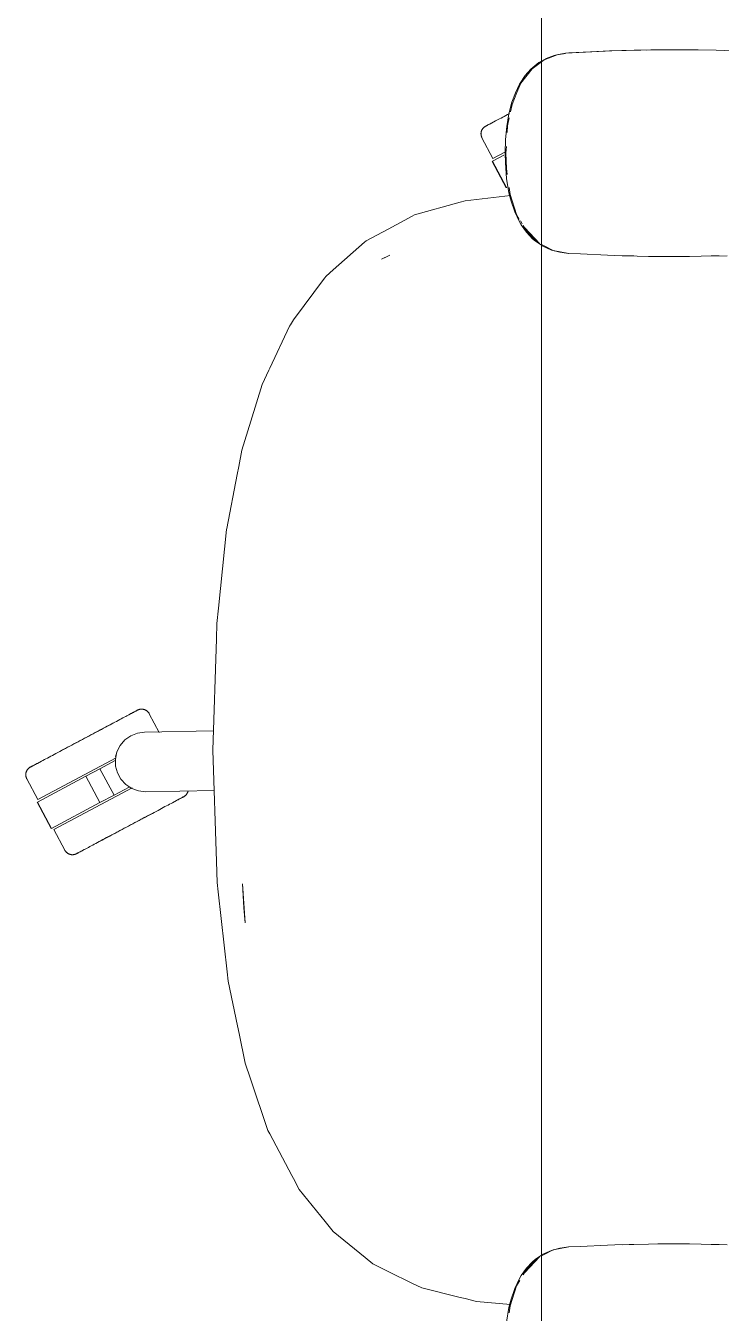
# Model space of a CAD drawing. Header units: millimetres. Extents: x 155927 to 326028, y -36033 to 97293.
# Drawn here: x 196059 to 196385, y 31866 to 32470 of the extents above; entities that cross this region are included whole.
import ezdxf

# ---------------------------------------------------------------- set-up
doc = ezdxf.new("R2010")
doc.units = ezdxf.units.MM
doc.header["$MEASUREMENT"] = 0
doc.layers.add('G-IMPT', color=8, linetype='CONTINUOUS', lineweight=9)
doc.layers.add('I-FURN', color=8, linetype='CONTINUOUS', lineweight=9)

msp = doc.modelspace()

# ---------------------------------------------------------------- linework, layer by layer
at = {"layer": 'G-IMPT'}
for p, q in [((196307.81, 32455.98), (196301.61, 32453.57)), ((196307.63, 32456), (196306.28, 32455.64)), ((196307.63, 32456), (196310.02, 32456.45)), ((196307.81, 32455.98), (196311.66, 32456.57)), ((196311.67, 32456.7), (196310.02, 32456.45)), ((196333.46, 32457.79), (196311.67, 32456.7)), ((196332.25, 32457.75), (196311.67, 32456.7)), ((196311.67, 32456.7), (196313.28, 32456.81)), ((196333.46, 32457.79), (196313.28, 32456.81)), ((196353.64, 32458.25), (196332.25, 32457.75)), ((196343.81, 32458.09), (196332.25, 32457.75)), ((196332.25, 32457.75), (196333.46, 32457.79)), ((196353.64, 32458.25), (196333.46, 32457.79)), ((196343.81, 32458.09), (196363.03, 32458.3)), ((196353.64, 32458.25), (196343.81, 32458.09)), ((196373.83, 32458.21), (196343.81, 32458.09)), ((196351.61, 32458.23), (196349.7, 32458.16)), ((196353.64, 32458.21), (196351.61, 32458.23)), ((196373.83, 32458.21), (196353.64, 32458.25)), ((196373.83, 32458.21), (196363.03, 32458.3)), ((196373.83, 32458.21), (196382.25, 32458.04)), ((196394, 32457.65), (196382.25, 32458.04)), ((196299.21, 32452.29), (196295.47, 32449.21)), ((196300.4, 32452.68), (196295.99, 32449.41)), ((196300.4, 32452.97), (196299.21, 32452.29)), ((196302.64, 32454.24), (196300.4, 32452.97)), ((196301.61, 32453.57), (196300.4, 32452.68)), ((196302.64, 32454.24), (196306.28, 32455.64)), ((196290.15, 32442.12), (196292.8, 32446.17)), ((196295.99, 32449.41), (196290.77, 32442.62)), ((196292.8, 32446.17), (196295.47, 32449.21)), ((196286.58, 32433.71), (196288.16, 32438.05)), ((196286.6, 32432.6), (196288.93, 32438.22)), ((196290.15, 32442.12), (196288.16, 32438.05)), ((196290.77, 32442.62), (196288.93, 32438.22)), ((196286.58, 32433.71), (196285.15, 32428.23)), ((196286.6, 32432.6), (196285.89, 32429.14)), ((196284.15, 32422.3), (196285.15, 32428.23)), ((196285.33, 32426.39), (196284.56, 32422.64)), ((196284.15, 32422.3), (196283.58, 32416.15)), ((196284.56, 32422.64), (196284.37, 32419.43)), ((196283.4, 32409.81), (196283.58, 32416.15)), ((196283.49, 32405.31), (196283.4, 32409.81)), ((196283.97, 32412.92), (196283.78, 32409.81)), ((196284.01, 32402.65), (196283.78, 32409.81)), ((196283.49, 32405.31), (196284.07, 32397.99)), ((196284.01, 32402.65), (196284.4, 32399.87)), ((196285.18, 32391.23), (196284.07, 32397.99)), ((196285.85, 32389.88), (196264.58, 32387.47)), ((196286.16, 32387.3), (196285.18, 32391.23)), ((196285.27, 32393.68), (196285.74, 32390.39)), ((196285.74, 32390.39), (196288.77, 32381)), ((196262.32, 32386.83), (196240.97, 32380.83)), ((196262.32, 32386.83), (196264.58, 32387.47)), ((196286.16, 32387.3), (196287.9, 32382.22)), ((196239.86, 32380.23), (196228.62, 32374.22)), ((196240.97, 32380.83), (196239.86, 32380.23)), ((196287.9, 32382.22), (196290.11, 32377.58)), ((196288.77, 32381), (196290.01, 32378.91)), ((196290.11, 32377.58), (196290.91, 32376.21)), ((196290.51, 32378.08), (196291.37, 32376.64)), ((196228.62, 32374.22), (196218.19, 32368.64)), ((196293.36, 32372.75), (196290.91, 32376.21)), ((196291.84, 32375.85), (196293.73, 32372.69)), ((196292.53, 32374.78), (196293.81, 32373.31)), ((196292.53, 32374.78), (196299.44, 32367.39)), ((196296.22, 32369.7), (196293.36, 32372.75)), ((196293.73, 32372.69), (196299.44, 32367.39)), ((196294.44, 32372.59), (196297.03, 32369.62)), ((196202.73, 32355.03), (196217.52, 32368.05)), ((196217.52, 32368.05), (196218.19, 32368.64)), ((196296.22, 32369.7), (196297.55, 32368.57)), ((196299.44, 32367.39), (196297.03, 32369.62)), ((196300.4, 32366.61), (196297.55, 32368.57)), ((196301.67, 32366.29), (196300.4, 32366.91)), ((196300.77, 32366.37), (196305.09, 32364.38)), ((196301.67, 32366.29), (196305.93, 32364.18)), ((196225.49, 32360.02), (196229.38, 32361.98)), ((196225.49, 32360.02), (196227.78, 32361.2)), ((196227.78, 32361.2), (196229.38, 32361.98)), ((196309.04, 32363.31), (196305.09, 32364.38)), ((196305.93, 32364.18), (196313.28, 32362.81)), ((196313.05, 32362.81), (196309.04, 32363.31)), ((196318.72, 32362.53), (196313.05, 32362.81)), ((196318.72, 32362.53), (196331.28, 32361.91)), ((196334.82, 32361.79), (196331.28, 32361.91)), ((196350.49, 32361.41), (196334.82, 32361.79)), ((196338.22, 32361.73), (196341.55, 32361.59)), ((196343.77, 32361.59), (196341.55, 32361.59)), ((196350.49, 32361.41), (196355, 32361.36)), ((196355, 32361.36), (196369.72, 32361.37)), ((196375.19, 32361.44), (196369.72, 32361.37)), ((196375.19, 32361.44), (196387.49, 32361.73)), ((196381.97, 32361.58), (196379.89, 32361.58)), ((196383.62, 32361.65), (196381.97, 32361.58)), ((196202.73, 32355.03), (196199.47, 32352.16)), ((196184.18, 32331.7), (196198.75, 32351.19)), ((196198.75, 32351.19), (196199.47, 32352.16)), ((196182.35, 32328.64), (196182.78, 32329.35)), ((196183.72, 32330.92), (196182.78, 32329.35)), ((196184.18, 32331.7), (196183.72, 32330.92)), ((196182.35, 32328.64), (196173.09, 32309)), ((196169.47, 32301.32), (196172.66, 32308.08)), ((196173.09, 32309), (196172.66, 32308.08)), ((196169.47, 32301.32), (196164.15, 32284.04)), ((196164.15, 32284.04), (196159.95, 32270.44)), ((196159.95, 32270.44), (196158.49, 32262.83)), ((196157.79, 32259.17), (196158.49, 32262.83)), ((196157.79, 32259.17), (196152.92, 32233.79)), ((196152.83, 32233.33), (196149.01, 32196.34)), ((196152.83, 32233.33), (196152.92, 32233.79)), ((196149.01, 32196.34), (196148.28, 32189.27)), ((196148.06, 32182.01), (196148.28, 32189.27)), ((196146.44, 32129.85), (196148.06, 32182.01)), ((196148.14, 32077.66), (196146.44, 32129.85)), ((196148.14, 32077.66), (196148.47, 32067.72)), ((196148.95, 32063.35), (196148.47, 32067.72)), ((196148.95, 32063.35), (196153.08, 32025.9)), ((196160.35, 32067.19), (196161.6, 32048.91)), ((196160.35, 32067.19), (196160.98, 32055.85)), ((196161.6, 32048.91), (196160.98, 32055.85)), ((196153.56, 32021.49), (196153.08, 32025.9)), ((196157.91, 32000.54), (196153.56, 32021.49)), ((196157.91, 32000.54), (196158.68, 31996.86)), ((196158.68, 31996.86), (196161.55, 31983.04)), ((196164.06, 31975.61), (196161.55, 31983.04)), ((196164.06, 31975.61), (196172.21, 31951.52)), ((196173.09, 31949.86), (196172.21, 31951.52)), ((196183.39, 31930.35), (196173.09, 31949.86)), ((196183.39, 31930.35), (196184.11, 31928.97)), ((196186.82, 31923.84), (196184.11, 31928.97)), ((196186.82, 31923.84), (196199.03, 31908.71)), ((196202.79, 31904.05), (196199.03, 31908.71)), ((196217.74, 31891.88), (196202.79, 31904.05)), ((196300.77, 31893.26), (196305.09, 31895.24)), ((196301.67, 31893.34), (196305.93, 31895.44)), ((196309.04, 31896.31), (196305.09, 31895.24)), ((196305.93, 31895.44), (196313.28, 31896.81)), ((196313.05, 31896.81), (196309.04, 31896.31)), ((196318.72, 31897.09), (196313.05, 31896.81)), ((196318.72, 31897.09), (196331.28, 31897.71)), ((196334.82, 31897.83), (196331.28, 31897.71)), ((196350.49, 31898.21), (196334.82, 31897.83)), ((196338.22, 31897.89), (196341.55, 31898.03)), ((196343.77, 31898.04), (196341.55, 31898.03)), ((196350.49, 31898.21), (196355, 31898.26)), ((196355, 31898.26), (196369.72, 31898.26)), ((196375.19, 31898.18), (196369.72, 31898.26)), ((196375.19, 31898.18), (196387.49, 31897.89)), ((196381.97, 31898.05), (196379.89, 31898.05)), ((196383.62, 31897.97), (196381.97, 31898.05)), ((196217.74, 31891.88), (196221.39, 31888.9)), ((196221.39, 31888.9), (196228.55, 31885.37)), ((196292.53, 31884.84), (196299.44, 31892.23)), ((196296.22, 31889.92), (196293.36, 31886.87)), ((196293.73, 31886.93), (196299.44, 31892.23)), ((196293.95, 31886.47), (196297.03, 31890)), ((196296.22, 31889.92), (196297.55, 31891.05)), ((196299.44, 31892.23), (196297.03, 31890)), ((196300.4, 31893.01), (196297.55, 31891.05)), ((196301.67, 31893.34), (196300.4, 31892.71)), ((196240.02, 31879.73), (196228.55, 31885.37)), ((196290.11, 31882.05), (196290.91, 31883.42)), ((196293.36, 31886.87), (196290.91, 31883.42)), ((196291.84, 31883.78), (196293.73, 31886.93)), ((196292.53, 31884.84), (196293.81, 31886.31)), ((196240.02, 31879.73), (196244.39, 31877.58)), ((196244.39, 31877.58), (196262.33, 31873.18)), ((196285.74, 31869.23), (196288.77, 31878.63)), ((196286.16, 31872.32), (196287.9, 31877.41)), ((196287.9, 31877.41), (196290.11, 31882.05)), ((196288.77, 31878.63), (196290.23, 31881.08)), ((196262.33, 31873.18), (196264.7, 31872.6)), ((196269.99, 31871.3), (196264.7, 31872.6)), ((196285.87, 31869.86), (196269.99, 31871.3)), ((196286.16, 31872.32), (196285.18, 31868.39)), ((196285.18, 31868.39), (196284.07, 31861.63)), ((196285.27, 31865.94), (196285.74, 31869.23))]:
    msp.add_line(p, q, dxfattribs=at)
at = {"layer": 'I-FURN'}
for p, q in [((196300.4, 31407.61), (196300.4, 32807.61)), ((196300.4, 32807.61), (196300.4, 31407.61)), ((196280.14, 32425.57), (196279.5, 32425.23)), ((196280.8, 32425.92), (196280.14, 32425.57)), ((196281.5, 32426.29), (196280.8, 32425.92)), ((196282.22, 32426.68), (196281.5, 32426.29)), ((196282.97, 32427.07), (196282.22, 32426.68)), ((196283.74, 32427.49), (196282.97, 32427.07)), ((196284.54, 32427.91), (196283.74, 32427.49)), ((196285.37, 32428.35), (196284.54, 32427.91)), ((196272.11, 32419.46), (196272.14, 32419.62)), ((196272.14, 32419.62), (196272.17, 32419.78)), ((196272.17, 32419.78), (196272.21, 32419.93)), ((196272.21, 32419.93), (196272.26, 32420.09)), ((196272.26, 32420.09), (196272.31, 32420.24)), ((196272.31, 32420.24), (196272.37, 32420.39)), ((196272.37, 32420.39), (196272.43, 32420.54)), ((196272.43, 32420.54), (196272.5, 32420.68)), ((196272.5, 32420.68), (196272.58, 32420.83)), ((196272.58, 32420.83), (196272.66, 32420.96)), ((196272.66, 32420.96), (196272.75, 32421.1)), ((196272.75, 32421.1), (196272.84, 32421.23)), ((196272.84, 32421.23), (196272.94, 32421.36)), ((196272.94, 32421.36), (196273.04, 32421.48)), ((196273.04, 32421.48), (196273.15, 32421.6)), ((196273.15, 32421.6), (196273.26, 32421.72)), ((196273.26, 32421.72), (196273.38, 32421.83)), ((196273.38, 32421.83), (196273.5, 32421.94)), ((196273.5, 32421.94), (196273.62, 32422.04)), ((196273.62, 32422.04), (196273.75, 32422.14)), ((196273.75, 32422.14), (196273.89, 32422.23)), ((196273.89, 32422.23), (196274.02, 32422.31)), ((196274.02, 32422.31), (196274.16, 32422.39)), ((196274.16, 32422.39), (196274.2, 32422.41)), ((196274.2, 32422.41), (196274.22, 32422.42)), ((196274.21, 32422.42), (196274.2, 32422.41)), ((196274.25, 32422.44), (196274.21, 32422.42)), ((196274.22, 32422.42), (196274.28, 32422.46)), ((196274.33, 32422.48), (196274.25, 32422.44)), ((196274.28, 32422.46), (196274.38, 32422.51)), ((196274.45, 32422.55), (196274.33, 32422.48)), ((196274.38, 32422.51), (196274.52, 32422.58)), ((196274.61, 32422.63), (196274.45, 32422.55)), ((196274.52, 32422.58), (196274.7, 32422.68)), ((196274.82, 32422.74), (196274.61, 32422.63)), ((196274.7, 32422.68), (196274.92, 32422.8)), ((196275.06, 32422.87), (196274.82, 32422.74)), ((196274.92, 32422.8), (196275.18, 32422.93)), ((196275.34, 32423.02), (196275.06, 32422.87)), ((196275.18, 32422.93), (196275.48, 32423.09)), ((196275.65, 32423.18), (196275.34, 32423.02)), ((196275.48, 32423.09), (196275.81, 32423.27)), ((196276.01, 32423.37), (196275.65, 32423.18)), ((196275.81, 32423.27), (196276.19, 32423.47)), ((196276.4, 32423.58), (196276.01, 32423.37)), ((196276.19, 32423.47), (196276.6, 32423.69)), ((196276.83, 32423.81), (196276.4, 32423.58)), ((196276.6, 32423.69), (196277.04, 32423.92)), ((196277.3, 32424.06), (196276.83, 32423.81)), ((196277.04, 32423.92), (196277.52, 32424.18)), ((196277.8, 32424.33), (196277.3, 32424.06)), ((196277.52, 32424.18), (196278.04, 32424.45)), ((196278.33, 32424.61), (196277.8, 32424.33)), ((196278.04, 32424.45), (196278.59, 32424.75)), ((196278.9, 32424.91), (196278.33, 32424.61)), ((196278.59, 32424.75), (196279.18, 32425.06)), ((196279.5, 32425.23), (196278.9, 32424.91)), ((196272.06, 32418.98), (196272.07, 32419.14)), ((196272.06, 32418.82), (196272.06, 32418.98)), ((196272.07, 32418.66), (196272.06, 32418.82)), ((196272.07, 32419.14), (196272.09, 32419.3)), ((196272.08, 32418.5), (196272.07, 32418.66)), ((196272.1, 32418.34), (196272.08, 32418.5)), ((196272.09, 32419.3), (196272.11, 32419.46)), ((196272.12, 32418.18), (196272.1, 32418.34)), ((196272.15, 32418.02), (196272.12, 32418.18)), ((196272.19, 32417.86), (196272.15, 32418.02)), ((196272.23, 32417.71), (196272.19, 32417.86)), ((196272.28, 32417.55), (196272.23, 32417.71)), ((196272.33, 32417.4), (196272.28, 32417.55)), ((196272.39, 32417.25), (196272.33, 32417.4)), ((196272.46, 32417.11), (196272.39, 32417.25)), ((196272.53, 32416.96), (196272.46, 32417.11)), ((196272.53, 32416.96), (196277.68, 32407.28)), ((196277.5, 32406.05), (196282.79, 32408.86)), ((196277.68, 32407.28), (196283.31, 32410.27)), ((196277.33, 32405.95), (196283.9, 32393.59)), ((196284.07, 32393.68), (196277.5, 32406.05)), ((196284.17, 32393.73), (196284.07, 32393.68)), ((196109.31, 32147.64), (196109.66, 32147.83)), ((196109.84, 32147.92), (196109.51, 32147.74)), ((196109.66, 32147.83), (196109.98, 32148)), ((196110.14, 32148.08), (196109.84, 32147.92)), ((196109.98, 32148), (196110.26, 32148.14)), ((196110.4, 32148.22), (196110.14, 32148.08)), ((196110.26, 32148.14), (196110.5, 32148.27)), ((196110.62, 32148.33), (196110.4, 32148.22)), ((196110.5, 32148.27), (196110.7, 32148.38)), ((196110.8, 32148.43), (196110.62, 32148.33)), ((196110.7, 32148.38), (196110.87, 32148.46)), ((196110.94, 32148.5), (196110.8, 32148.43)), ((196110.87, 32148.46), (196110.99, 32148.53)), ((196111.04, 32148.56), (196110.94, 32148.5)), ((196110.99, 32148.53), (196111.07, 32148.57)), ((196111.1, 32148.59), (196111.04, 32148.56)), ((196111.07, 32148.57), (196111.11, 32148.6)), ((196111.12, 32148.6), (196111.1, 32148.59)), ((196111.11, 32148.6), (196111.12, 32148.6)), ((196111.12, 32148.6), (196111.26, 32148.67)), ((196111.26, 32148.67), (196111.41, 32148.74)), ((196111.41, 32148.74), (196111.56, 32148.8)), ((196111.56, 32148.8), (196111.71, 32148.85)), ((196111.71, 32148.85), (196111.86, 32148.9)), ((196111.86, 32148.9), (196112.02, 32148.95)), ((196112.02, 32148.95), (196112.17, 32148.98)), ((196112.17, 32148.98), (196112.33, 32149.01)), ((196112.33, 32149.01), (196112.49, 32149.04)), ((196112.49, 32149.04), (196112.65, 32149.05)), ((196112.65, 32149.05), (196112.81, 32149.07)), ((196112.81, 32149.07), (196112.97, 32149.07)), ((196112.97, 32149.07), (196113.13, 32149.07)), ((196113.13, 32149.07), (196113.3, 32149.06)), ((196113.3, 32149.06), (196113.46, 32149.05)), ((196113.46, 32149.05), (196113.62, 32149.02)), ((196113.62, 32149.02), (196113.77, 32149)), ((196113.77, 32149), (196113.93, 32148.96)), ((196113.93, 32148.96), (196114.09, 32148.92)), ((196114.09, 32148.92), (196114.24, 32148.88)), ((196114.24, 32148.88), (196114.4, 32148.82)), ((196114.4, 32148.82), (196114.55, 32148.77)), ((196114.55, 32148.77), (196114.69, 32148.7)), ((196114.69, 32148.7), (196114.84, 32148.63)), ((196114.84, 32148.63), (196114.98, 32148.55)), ((196114.98, 32148.55), (196115.12, 32148.47)), ((196115.12, 32148.47), (196115.26, 32148.39)), ((196115.26, 32148.39), (196115.39, 32148.29)), ((196115.39, 32148.29), (196115.52, 32148.2)), ((196115.52, 32148.2), (196115.64, 32148.09)), ((196115.64, 32148.09), (196115.76, 32147.99)), ((196115.76, 32147.99), (196115.88, 32147.87)), ((196115.88, 32147.87), (196115.99, 32147.76)), ((196098.7, 32142), (196097.83, 32141.53)), ((196098.23, 32141.75), (196099.1, 32142.21)), ((196099.56, 32142.45), (196098.7, 32142)), ((196099.1, 32142.21), (196099.95, 32142.66)), ((196100.4, 32142.9), (196099.56, 32142.45)), ((196101.21, 32143.33), (196100.4, 32142.9)), ((196102, 32143.75), (196101.21, 32143.33)), ((196102.76, 32144.15), (196102, 32143.75)), ((196103.49, 32144.54), (196102.76, 32144.15)), ((196104.2, 32144.92), (196103.49, 32144.54)), ((196104.88, 32145.28), (196104.2, 32144.92)), ((196105.53, 32145.63), (196104.88, 32145.28)), ((196106.14, 32145.95), (196105.53, 32145.63)), ((196106.73, 32146.26), (196106.14, 32145.95)), ((196106.41, 32146.1), (196106.98, 32146.4)), ((196107.28, 32146.56), (196106.73, 32146.26)), ((196106.98, 32146.4), (196107.52, 32146.69)), ((196107.79, 32146.83), (196107.28, 32146.56)), ((196107.52, 32146.69), (196108.02, 32146.95)), ((196108.28, 32147.09), (196107.79, 32146.83)), ((196108.02, 32146.95), (196108.49, 32147.2)), ((196108.72, 32147.33), (196108.28, 32147.09)), ((196108.49, 32147.2), (196108.92, 32147.43)), ((196109.13, 32147.54), (196108.72, 32147.33)), ((196108.92, 32147.43), (196109.31, 32147.64)), ((196109.51, 32147.74), (196109.13, 32147.54)), ((196115.99, 32147.76), (196116.09, 32147.63)), ((196116.09, 32147.63), (196116.19, 32147.51)), ((196116.19, 32147.51), (196116.29, 32147.38)), ((196116.29, 32147.38), (196116.38, 32147.25)), ((196116.38, 32147.25), (196116.47, 32147.11)), ((196116.47, 32147.11), (196116.55, 32146.97)), ((196116.55, 32146.97), (196116.57, 32146.93)), ((196121.27, 32138.09), (196116.57, 32146.93)), ((196087.26, 32135.91), (196086.25, 32135.38)), ((196086.71, 32135.62), (196087.72, 32136.16)), ((196088.26, 32136.44), (196087.26, 32135.91)), ((196087.72, 32136.16), (196088.72, 32136.69)), ((196089.26, 32136.98), (196088.26, 32136.44)), ((196088.72, 32136.69), (196089.72, 32137.22)), ((196090.25, 32137.5), (196089.26, 32136.98)), ((196089.72, 32137.22), (196090.71, 32137.75)), ((196091.24, 32138.03), (196090.25, 32137.5)), ((196090.71, 32137.75), (196091.69, 32138.27)), ((196092.22, 32138.55), (196091.24, 32138.03)), ((196091.69, 32138.27), (196092.66, 32138.79)), ((196093.19, 32139.06), (196092.22, 32138.55)), ((196092.66, 32138.79), (196093.63, 32139.3)), ((196094.14, 32139.57), (196093.19, 32139.06)), ((196093.63, 32139.3), (196094.58, 32139.81)), ((196095.09, 32140.08), (196094.14, 32139.57)), ((196094.58, 32139.81), (196095.52, 32140.3)), ((196096.02, 32140.57), (196095.09, 32140.08)), ((196095.52, 32140.3), (196096.44, 32140.79)), ((196096.93, 32141.06), (196096.02, 32140.57)), ((196096.44, 32140.79), (196097.35, 32141.28)), ((196097.83, 32141.53), (196096.93, 32141.06)), ((196097.35, 32141.28), (196098.23, 32141.75)), ((196105.16, 32134.63), (196107.91, 32136.59)), ((196107.91, 32136.59), (196111.04, 32137.84)), ((196111.04, 32137.84), (196114.38, 32138.31)), ((196114.38, 32138.31), (196146.72, 32138.87)), ((196075.03, 32129.41), (196075.94, 32129.9)), ((196076.44, 32130.16), (196075.52, 32129.67)), ((196075.94, 32129.9), (196076.87, 32130.39)), ((196077.38, 32130.66), (196076.44, 32130.16)), ((196076.87, 32130.39), (196077.81, 32130.89)), ((196078.33, 32131.17), (196077.38, 32130.66)), ((196077.81, 32130.89), (196078.77, 32131.4)), ((196079.29, 32131.68), (196078.33, 32131.17)), ((196078.77, 32131.4), (196079.74, 32131.92)), ((196080.27, 32132.2), (196079.29, 32131.68)), ((196079.74, 32131.92), (196080.72, 32132.44)), ((196081.25, 32132.72), (196080.27, 32132.2)), ((196080.72, 32132.44), (196081.71, 32132.96)), ((196082.24, 32133.25), (196081.25, 32132.72)), ((196081.71, 32132.96), (196082.7, 32133.49)), ((196083.24, 32133.78), (196082.24, 32133.25)), ((196082.7, 32133.49), (196083.7, 32134.02)), ((196084.24, 32134.31), (196083.24, 32133.78)), ((196083.7, 32134.02), (196084.7, 32134.55)), ((196085.25, 32134.84), (196084.24, 32134.31)), ((196084.7, 32134.55), (196085.71, 32135.09)), ((196086.25, 32135.38), (196085.25, 32134.84)), ((196085.71, 32135.09), (196086.71, 32135.62)), ((196101.46, 32129.05), (196102.97, 32132.06)), ((196102.97, 32132.06), (196105.16, 32134.63)), ((196064.44, 32123.78), (196063.94, 32123.51)), ((196064.16, 32123.63), (196064.68, 32123.91)), ((196064.33, 32106.73), (196101.04, 32126.25)), ((196064.97, 32124.06), (196064.44, 32123.78)), ((196064.68, 32123.91), (196065.23, 32124.2)), ((196065.54, 32124.37), (196064.97, 32124.06)), ((196065.23, 32124.2), (196065.82, 32124.51)), ((196066.15, 32124.69), (196065.54, 32124.37)), ((196066.78, 32125.02), (196066.15, 32124.69)), ((196067.44, 32125.38), (196066.78, 32125.02)), ((196068.14, 32125.75), (196067.44, 32125.38)), ((196068.86, 32126.13), (196068.14, 32125.75)), ((196069.61, 32126.53), (196068.86, 32126.13)), ((196070.39, 32126.94), (196069.61, 32126.53)), ((196071.19, 32127.37), (196070.39, 32126.94)), ((196072.01, 32127.81), (196071.19, 32127.37)), ((196072.86, 32128.26), (196072.01, 32127.81)), ((196073.73, 32128.72), (196072.86, 32128.26)), ((196074.61, 32129.19), (196073.73, 32128.72)), ((196075.52, 32129.67), (196074.61, 32129.19)), ((196093.49, 32121.11), (196100.64, 32124.9)), ((196100.71, 32125.76), (196101.46, 32129.05)), ((196100.76, 32122.39), (196100.71, 32125.76)), ((196058.7, 32118.27), (196058.71, 32118.43)), ((196058.71, 32118.11), (196058.7, 32118.27)), ((196058.71, 32118.6), (196058.73, 32118.76)), ((196058.71, 32118.43), (196058.71, 32118.6)), ((196058.72, 32117.95), (196058.71, 32118.11)), ((196058.74, 32117.79), (196058.72, 32117.95)), ((196058.73, 32118.76), (196058.75, 32118.92)), ((196058.76, 32117.63), (196058.74, 32117.79)), ((196058.75, 32118.92), (196058.78, 32119.07)), ((196058.79, 32117.47), (196058.76, 32117.63)), ((196058.78, 32119.07), (196058.81, 32119.23)), ((196058.81, 32119.23), (196058.85, 32119.39)), ((196058.85, 32119.39), (196058.9, 32119.54)), ((196058.9, 32119.54), (196058.95, 32119.7)), ((196058.95, 32119.7), (196059.01, 32119.85)), ((196059.01, 32119.85), (196059.07, 32119.99)), ((196059.07, 32119.99), (196059.14, 32120.14)), ((196059.14, 32120.14), (196059.22, 32120.28)), ((196059.22, 32120.28), (196059.3, 32120.42)), ((196059.3, 32120.42), (196059.39, 32120.56)), ((196059.39, 32120.56), (196059.48, 32120.69)), ((196059.48, 32120.69), (196059.58, 32120.82)), ((196059.58, 32120.82), (196059.68, 32120.94)), ((196059.68, 32120.94), (196059.79, 32121.06)), ((196059.79, 32121.06), (196059.9, 32121.18)), ((196059.9, 32121.18), (196060.02, 32121.29)), ((196060.02, 32121.29), (196060.14, 32121.39)), ((196060.14, 32121.39), (196060.26, 32121.49)), ((196060.26, 32121.49), (196060.39, 32121.59)), ((196060.39, 32121.59), (196060.53, 32121.68)), ((196060.53, 32121.68), (196060.66, 32121.77)), ((196060.66, 32121.77), (196060.8, 32121.85)), ((196060.8, 32121.85), (196060.84, 32121.87)), ((196060.84, 32121.87), (196060.86, 32121.88)), ((196060.85, 32121.87), (196060.84, 32121.87)), ((196060.89, 32121.89), (196060.85, 32121.87)), ((196060.86, 32121.88), (196060.92, 32121.91)), ((196060.97, 32121.94), (196060.89, 32121.89)), ((196060.92, 32121.91), (196061.02, 32121.96)), ((196061.09, 32122), (196060.97, 32121.94)), ((196061.02, 32121.96), (196061.16, 32122.04)), ((196061.26, 32122.09), (196061.09, 32122)), ((196061.16, 32122.04), (196061.34, 32122.13)), ((196061.46, 32122.19), (196061.26, 32122.09)), ((196061.34, 32122.13), (196061.56, 32122.25)), ((196061.7, 32122.32), (196061.46, 32122.19)), ((196061.56, 32122.25), (196061.82, 32122.39)), ((196061.98, 32122.47), (196061.7, 32122.32)), ((196061.82, 32122.39), (196062.12, 32122.55)), ((196062.29, 32122.64), (196061.98, 32122.47)), ((196062.12, 32122.55), (196062.45, 32122.72)), ((196062.65, 32122.83), (196062.29, 32122.64)), ((196062.45, 32122.72), (196062.83, 32122.92)), ((196063.04, 32123.04), (196062.65, 32122.83)), ((196062.83, 32122.92), (196063.24, 32123.14)), ((196063.47, 32123.27), (196063.04, 32123.04)), ((196063.24, 32123.14), (196063.68, 32123.38)), ((196063.94, 32123.51), (196063.47, 32123.27)), ((196063.68, 32123.38), (196064.16, 32123.63)), ((196086.85, 32117.57), (196093.49, 32121.11)), ((196100.06, 32108.74), (196093.49, 32121.11)), ((196101.63, 32119.13), (196100.76, 32122.39)), ((196103.25, 32116.17), (196101.63, 32119.13)), ((196058.83, 32117.32), (196058.79, 32117.47)), ((196058.87, 32117.16), (196058.83, 32117.32)), ((196058.92, 32117.01), (196058.87, 32117.16)), ((196058.97, 32116.86), (196058.92, 32117.01)), ((196059.04, 32116.71), (196058.97, 32116.86)), ((196059.1, 32116.56), (196059.04, 32116.71)), ((196059.18, 32116.42), (196059.1, 32116.56)), ((196059.18, 32116.42), (196064.33, 32106.73)), ((196064.14, 32105.5), (196086.85, 32117.57)), ((196071.84, 32092.6), (196108.59, 32112.14)), ((196093.42, 32105.21), (196086.85, 32117.57)), ((196107.21, 32112.54), (196100.06, 32108.74)), ((196105.53, 32113.68), (196103.25, 32116.17)), ((196108.34, 32111.82), (196105.53, 32113.68)), ((196111.51, 32110.67), (196108.34, 32111.82)), ((196100.06, 32108.74), (196093.42, 32105.21)), ((196114.87, 32110.33), (196111.51, 32110.67)), ((196147.06, 32110.89), (196114.87, 32110.33)), ((196128.32, 32105.65), (196127.74, 32105.34)), ((196128.01, 32105.48), (196128.58, 32105.79)), ((196128.87, 32105.94), (196128.32, 32105.65)), ((196128.58, 32105.79), (196129.11, 32106.07)), ((196129.39, 32106.22), (196128.87, 32105.94)), ((196129.11, 32106.07), (196129.62, 32106.34)), ((196129.87, 32106.47), (196129.39, 32106.22)), ((196129.62, 32106.34), (196130.08, 32106.58)), ((196130.32, 32106.71), (196129.87, 32106.47)), ((196130.08, 32106.58), (196130.51, 32106.81)), ((196130.73, 32106.93), (196130.32, 32106.71)), ((196130.51, 32106.81), (196130.9, 32107.02)), ((196131.1, 32107.13), (196130.73, 32106.93)), ((196130.9, 32107.02), (196131.26, 32107.21)), ((196131.44, 32107.3), (196131.1, 32107.13)), ((196131.26, 32107.21), (196131.58, 32107.38)), ((196131.73, 32107.46), (196131.44, 32107.3)), ((196131.58, 32107.38), (196131.86, 32107.53)), ((196131.99, 32107.6), (196131.73, 32107.46)), ((196131.86, 32107.53), (196132.1, 32107.66)), ((196132.21, 32107.72), (196131.99, 32107.6)), ((196132.1, 32107.66), (196132.3, 32107.76)), ((196132.39, 32107.81), (196132.21, 32107.72)), ((196132.3, 32107.76), (196132.46, 32107.85)), ((196132.53, 32107.89), (196132.39, 32107.81)), ((196132.46, 32107.85), (196132.58, 32107.91)), ((196132.63, 32107.94), (196132.53, 32107.89)), ((196132.58, 32107.91), (196132.66, 32107.96)), ((196132.69, 32107.97), (196132.63, 32107.94)), ((196132.66, 32107.96), (196132.71, 32107.98)), ((196132.71, 32107.98), (196132.69, 32107.97)), ((196132.75, 32108), (196132.71, 32107.98)), ((196132.71, 32107.98), (196132.71, 32107.98)), ((196132.89, 32108.08), (196132.75, 32108)), ((196133.03, 32108.17), (196132.89, 32108.08)), ((196133.16, 32108.26), (196133.03, 32108.17)), ((196133.29, 32108.36), (196133.16, 32108.26)), ((196133.41, 32108.46), (196133.29, 32108.36)), ((196133.54, 32108.56), (196133.41, 32108.46)), ((196133.65, 32108.67), (196133.54, 32108.56)), ((196133.77, 32108.79), (196133.65, 32108.67)), ((196133.87, 32108.91), (196133.77, 32108.79)), ((196133.98, 32109.03), (196133.87, 32108.91)), ((196134.07, 32109.16), (196133.98, 32109.03)), ((196134.17, 32109.29), (196134.07, 32109.16)), ((196134.25, 32109.43), (196134.17, 32109.29)), ((196134.33, 32109.57), (196134.25, 32109.43)), ((196134.41, 32109.71), (196134.33, 32109.57)), ((196134.48, 32109.86), (196134.41, 32109.71)), ((196134.55, 32110), (196134.48, 32109.86)), ((196134.6, 32110.15), (196134.55, 32110)), ((196134.66, 32110.31), (196134.6, 32110.15)), ((196134.7, 32110.46), (196134.66, 32110.31)), ((196134.74, 32110.62), (196134.7, 32110.46)), ((196063.97, 32105.41), (196070.54, 32093.05)), ((196070.71, 32093.14), (196064.14, 32105.5)), ((196093.42, 32105.21), (196070.71, 32093.14)), ((196116.18, 32099.19), (196117.11, 32099.69)), ((196117.61, 32099.95), (196116.68, 32099.46)), ((196117.11, 32099.69), (196118.04, 32100.18)), ((196118.53, 32100.44), (196117.61, 32099.95)), ((196118.04, 32100.18), (196118.94, 32100.66)), ((196118.94, 32100.66), (196119.83, 32101.13)), ((196119.83, 32101.13), (196120.7, 32101.59)), ((196120.7, 32101.59), (196121.54, 32102.04)), ((196121.54, 32102.04), (196122.37, 32102.48)), ((196122.37, 32102.48), (196123.17, 32102.91)), ((196123.17, 32102.91), (196123.95, 32103.32)), ((196123.95, 32103.32), (196124.69, 32103.72)), ((196124.69, 32103.72), (196125.42, 32104.1)), ((196125.42, 32104.1), (196126.11, 32104.47)), ((196126.11, 32104.47), (196126.78, 32104.83)), ((196126.78, 32104.83), (196127.41, 32105.16)), ((196127.41, 32105.16), (196128.01, 32105.48)), ((196105.84, 32093.69), (196104.84, 32093.16)), ((196105.3, 32093.41), (196106.3, 32093.94)), ((196106.84, 32094.23), (196105.84, 32093.69)), ((196106.3, 32093.94), (196107.3, 32094.47)), ((196107.85, 32094.76), (196106.84, 32094.23)), ((196107.3, 32094.47), (196108.31, 32095.01)), ((196108.85, 32095.3), (196107.85, 32094.76)), ((196108.31, 32095.01), (196109.31, 32095.54)), ((196109.85, 32095.83), (196108.85, 32095.3)), ((196109.31, 32095.54), (196110.31, 32096.07)), ((196110.85, 32096.36), (196109.85, 32095.83)), ((196110.31, 32096.07), (196111.31, 32096.6)), ((196111.85, 32096.89), (196110.85, 32096.36)), ((196111.31, 32096.6), (196112.3, 32097.13)), ((196112.83, 32097.41), (196111.85, 32096.89)), ((196112.3, 32097.13), (196113.29, 32097.65)), ((196113.81, 32097.93), (196112.83, 32097.41)), ((196113.29, 32097.65), (196114.26, 32098.17)), ((196114.78, 32098.45), (196113.81, 32097.93)), ((196114.26, 32098.17), (196115.22, 32098.68)), ((196115.74, 32098.96), (196114.78, 32098.45)), ((196115.22, 32098.68), (196116.18, 32099.19)), ((196116.68, 32099.46), (196115.74, 32098.96)), ((196071.84, 32092.6), (196076.99, 32082.92)), ((196094.45, 32087.64), (196093.61, 32087.19)), ((196093.99, 32087.4), (196094.85, 32087.85)), ((196095.32, 32088.1), (196094.45, 32087.64)), ((196094.85, 32087.85), (196095.73, 32088.32)), ((196096.21, 32088.57), (196095.32, 32088.1)), ((196095.73, 32088.32), (196096.62, 32088.79)), ((196097.11, 32089.05), (196096.21, 32088.57)), ((196096.62, 32088.79), (196097.54, 32089.28)), ((196098.04, 32089.55), (196097.11, 32089.05)), ((196097.54, 32089.28), (196098.47, 32089.77)), ((196098.97, 32090.04), (196098.04, 32089.55)), ((196098.47, 32089.77), (196099.41, 32090.28)), ((196099.93, 32090.55), (196098.97, 32090.04)), ((196099.41, 32090.28), (196100.37, 32090.78)), ((196100.89, 32091.06), (196099.93, 32090.55)), ((196100.37, 32090.78), (196101.34, 32091.3)), ((196101.86, 32091.58), (196100.89, 32091.06)), ((196101.34, 32091.3), (196102.32, 32091.82)), ((196102.85, 32092.1), (196101.86, 32091.58)), ((196102.32, 32091.82), (196103.3, 32092.35)), ((196103.84, 32092.63), (196102.85, 32092.1)), ((196103.3, 32092.35), (196104.3, 32092.87)), ((196104.84, 32093.16), (196103.84, 32092.63)), ((196104.3, 32092.87), (196105.3, 32093.41)), ((196077.01, 32082.88), (196076.99, 32082.92)), ((196077.09, 32082.74), (196077.01, 32082.88)), ((196077.17, 32082.6), (196077.09, 32082.74)), ((196077.26, 32082.47), (196077.17, 32082.6)), ((196077.36, 32082.34), (196077.26, 32082.47)), ((196077.46, 32082.22), (196077.36, 32082.34)), ((196077.57, 32082.09), (196077.46, 32082.22)), ((196077.68, 32081.98), (196077.57, 32082.09)), ((196077.79, 32081.86), (196077.68, 32081.98)), ((196077.91, 32081.76), (196077.79, 32081.86)), ((196078.04, 32081.65), (196077.91, 32081.76)), ((196078.17, 32081.56), (196078.04, 32081.65)), ((196078.3, 32081.46), (196078.17, 32081.56)), ((196078.43, 32081.38), (196078.3, 32081.46)), ((196078.57, 32081.3), (196078.43, 32081.38)), ((196082.69, 32081.39), (196082.57, 32081.32)), ((196082.62, 32081.35), (196082.76, 32081.42)), ((196082.85, 32081.47), (196082.69, 32081.39)), ((196082.76, 32081.42), (196082.94, 32081.52)), ((196083.05, 32081.58), (196082.85, 32081.47)), ((196082.94, 32081.52), (196083.16, 32081.63)), ((196083.29, 32081.71), (196083.05, 32081.58)), ((196083.16, 32081.63), (196083.42, 32081.77)), ((196083.57, 32081.85), (196083.29, 32081.71)), ((196083.42, 32081.77), (196083.71, 32081.93)), ((196083.89, 32082.02), (196083.57, 32081.85)), ((196083.71, 32081.93), (196084.05, 32082.11)), ((196084.25, 32082.21), (196083.89, 32082.02)), ((196084.05, 32082.11), (196084.42, 32082.31)), ((196084.64, 32082.42), (196084.25, 32082.21)), ((196084.42, 32082.31), (196084.83, 32082.52)), ((196085.07, 32082.65), (196084.64, 32082.42)), ((196084.83, 32082.52), (196085.28, 32082.76)), ((196085.53, 32082.9), (196085.07, 32082.65)), ((196085.28, 32082.76), (196085.76, 32083.02)), ((196086.04, 32083.16), (196085.53, 32082.9)), ((196085.76, 32083.02), (196086.28, 32083.29)), ((196086.57, 32083.45), (196086.04, 32083.16)), ((196086.28, 32083.29), (196086.83, 32083.59)), ((196087.14, 32083.75), (196086.57, 32083.45)), ((196086.83, 32083.59), (196087.41, 32083.9)), ((196087.41, 32083.9), (196088.03, 32084.22)), ((196088.03, 32084.22), (196088.68, 32084.57)), ((196088.68, 32084.57), (196089.35, 32084.93)), ((196089.35, 32084.93), (196090.06, 32085.31)), ((196090.06, 32085.31), (196090.8, 32085.7)), ((196090.8, 32085.7), (196091.56, 32086.1)), ((196091.56, 32086.1), (196092.35, 32086.52)), ((196092.35, 32086.52), (196093.16, 32086.95)), ((196093.16, 32086.95), (196093.99, 32087.4)), ((196078.72, 32081.22), (196078.57, 32081.3)), ((196078.86, 32081.15), (196078.72, 32081.22)), ((196079.01, 32081.08), (196078.86, 32081.15)), ((196079.16, 32081.03), (196079.01, 32081.08)), ((196079.31, 32080.97), (196079.16, 32081.03)), ((196079.47, 32080.93), (196079.31, 32080.97)), ((196079.62, 32080.89), (196079.47, 32080.93)), ((196079.78, 32080.85), (196079.62, 32080.89)), ((196079.94, 32080.83), (196079.78, 32080.85)), ((196080.1, 32080.8), (196079.94, 32080.83)), ((196080.26, 32080.79), (196080.1, 32080.8)), ((196080.42, 32080.78), (196080.26, 32080.79)), ((196080.58, 32080.78), (196080.42, 32080.78)), ((196080.74, 32080.78), (196080.58, 32080.78)), ((196080.9, 32080.8), (196080.74, 32080.78)), ((196081.06, 32080.81), (196080.9, 32080.8)), ((196081.22, 32080.84), (196081.06, 32080.81)), ((196081.38, 32080.87), (196081.22, 32080.84)), ((196081.54, 32080.9), (196081.38, 32080.87)), ((196081.69, 32080.95), (196081.54, 32080.9)), ((196081.85, 32081), (196081.69, 32080.95)), ((196082, 32081.05), (196081.85, 32081)), ((196082.15, 32081.11), (196082, 32081.05)), ((196082.29, 32081.18), (196082.15, 32081.11)), ((196082.44, 32081.25), (196082.29, 32081.18)), ((196082.49, 32081.28), (196082.44, 32081.25)), ((196082.44, 32081.25), (196082.46, 32081.26)), ((196082.44, 32081.25), (196082.44, 32081.25)), ((196082.46, 32081.26), (196082.52, 32081.29)), ((196082.57, 32081.32), (196082.49, 32081.28)), ((196082.52, 32081.29), (196082.62, 32081.35))]:
    msp.add_line(p, q, dxfattribs=at)
msp.add_arc((196114.44, 32124.31), 13.81, 162.66397, 167.65266, dxfattribs=at)
msp.add_open_spline([(196100.83, 32126.68), (196100.9, 32127.11), (196101, 32127.53), (196101.12, 32127.95)], degree=3, dxfattribs=at)

doc.saveas('drawing.dxf')
